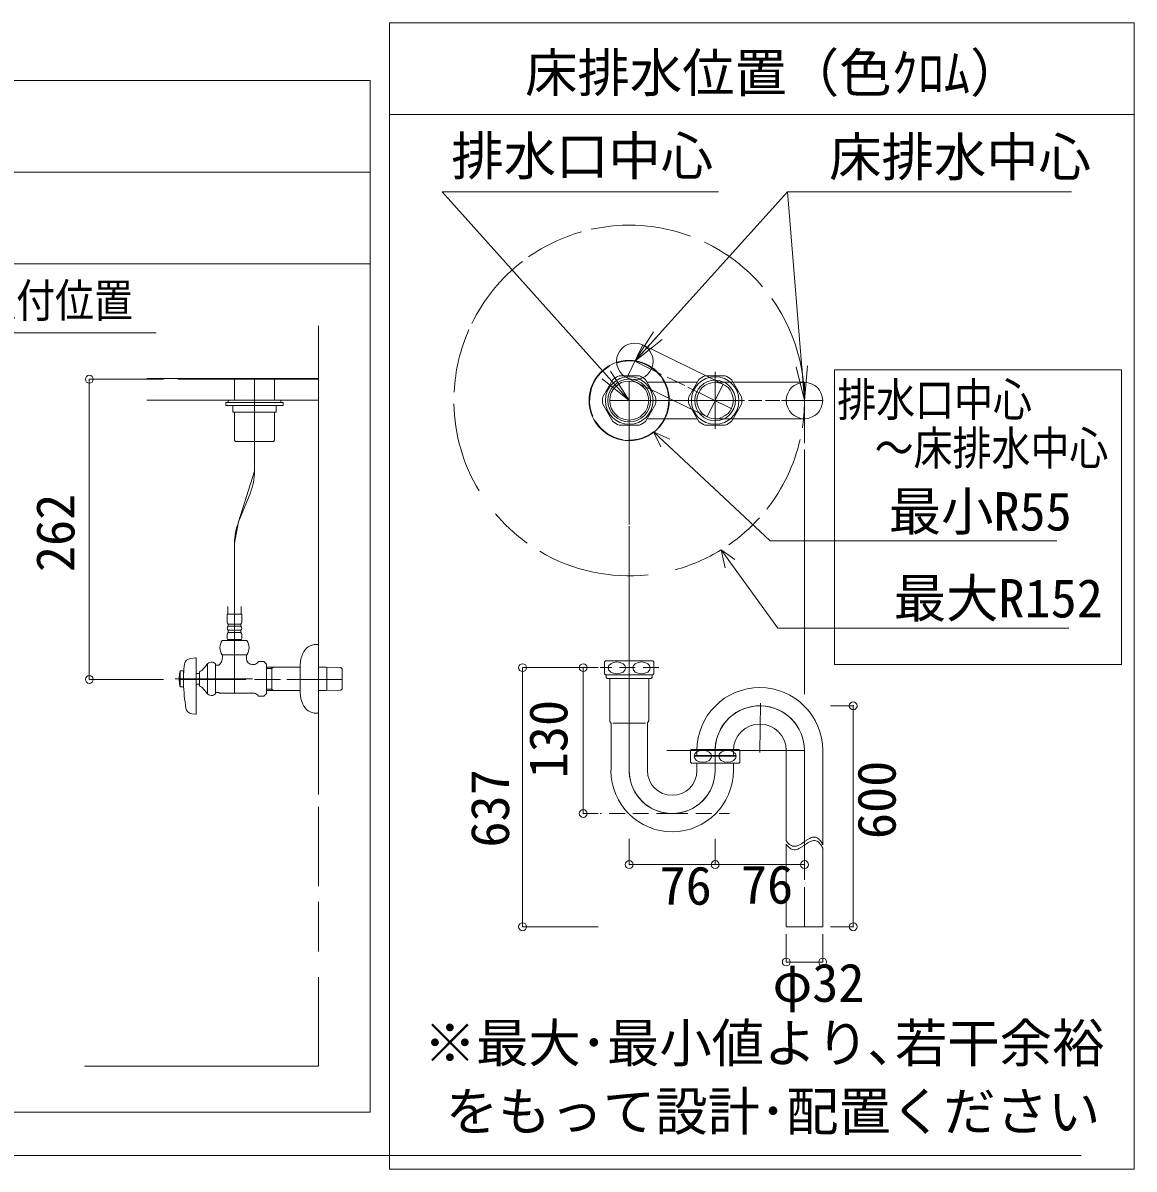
# Model space of a CAD drawing. Units: millimetres, scale not verified. Extents: x -514 to 522, y -692 to 676.
# Drawn here: x 97.3 to 521.7, y -692.3 to -254.8 of the extents above; entities that cross this region are included whole.
import ezdxf
from ezdxf.enums import TextEntityAlignment as Align

# ---------------------------------------------------------------- set-up
doc = ezdxf.new("R2010")
doc.units = ezdxf.units.MM
doc.header["$LTSCALE"] = 5
doc.header["$PDMODE"] = 32
doc.header["$PDSIZE"] = 3
doc.linetypes.add('DASHED1', pattern=[1.8, 1.2, -0.6])
doc.layers.add('F-0', color=7, linetype='Continuous', lineweight=15)
doc.styles.add('ＭＳ ゴシック', font='')
doc.styles.get('ＭＳ ゴシック').set_extended_font_data('MS Gothic')

msp = doc.modelspace()

# ---------------------------------------------------------------- linework, layer by layer
at = {"layer": 'F-0', "lineweight": 18}
for p, q in [((-513.771, -276.746), (229.979, -276.746)), ((229.979, -276.746), (229.979, -670.496)), ((-513.771, -311.746), (229.979, -311.746)), ((229.979, -670.496), (-141.896, -670.496))]:
    msp.add_line(p, q, dxfattribs=at)
at = {"layer": 'F-0'}
for p, q in [((237.34, -289.762), (521.715, -289.762)), ((-141.896, -346.746), (229.979, -346.746)), ((210.291, -370.371), (210.291, -434.59)), ((210.291, -370.371), (210.291, -390.771)), ((331.042, -383.926), (338.205, -372.712)), ((331.042, -383.926), (339.83, -374.177)), ((331.042, -383.926), (341.455, -375.641)), ((334.094, -377.674), (327.991, -390.177)), ((334.094, -377.674), (364.76, -392.644)), ((341.244, -388.906), (331.042, -383.926)), ((328.896, -398.895), (320.139, -389.119)), ((328.896, -398.895), (321.768, -387.659)), ((361.709, -409.66), (361.709, -387.938)), ((395.834, -398.895), (392.597, -385.989)), ((395.834, -398.895), (394.778, -385.813)), ((395.834, -398.895), (396.958, -385.637)), ((407.277, -387.12), (516.951, -387.12)), ((407.277, -387.12), (407.277, -499.685)), ((516.951, -387.12), (516.951, -499.685)), ((144.666, -390.496), (157.386, -390.496)), ((157.625, -390.771), (156.446, -390.771)), ((157.386, -390.496), (210.291, -390.496)), ((210.291, -390.771), (157.625, -390.771)), ((178.135, -398.808), (178.135, -390.496)), ((185.791, -425.922), (185.791, -390.496)), ((185.791, -425.922), (185.791, -390.496)), ((193.448, -390.496), (193.448, -398.808)), ((210.291, -390.771), (210.291, -415.614)), ((328.896, -398.895), (318.509, -390.578)), ((322.686, -390.839), (318.814, -397.545)), ((332.768, -389.489), (325.024, -389.489)), ((358.657, -405.146), (327.991, -390.177)), ((328.896, -391.458), (328.896, -409.66)), ((328.896, -391.46), (328.896, -406.333)), ((338.978, -397.545), (335.106, -390.839)), ((354.863, -391.939), (335.741, -391.939)), ((350.093, -393.225), (343.366, -389.941)), ((355.498, -390.839), (351.627, -397.545)), ((365.58, -389.489), (357.837, -389.489)), ((364.76, -392.644), (358.657, -405.146)), ((364.76, -392.644), (358.657, -405.146)), ((361.709, -407.536), (361.709, -390.255)), ((361.709, -391.939), (395.834, -391.939)), ((371.79, -397.545), (367.919, -390.839)), ((395.834, -405.851), (395.834, -391.939)), ((368.146, -402.037), (351.294, -393.811)), ((144.666, -398.808), (157.419, -398.808)), ((210.291, -398.808), (156.438, -398.808)), ((156.671, -398.808), (210.291, -398.808)), ((174.854, -400.34), (174.854, -400.777)), ((177.479, -403.402), (177.479, -400.777)), ((177.479, -400.777), (194.104, -400.777)), ((318.814, -400.245), (322.686, -406.951)), ((328.896, -398.895), (321.334, -398.895)), ((321.459, -398.895), (345.302, -398.895)), ((328.896, -398.895), (372.855, -398.895)), ((335.106, -406.951), (338.978, -400.245)), ((345.302, -398.895), (372.92, -398.895)), ((351.627, -400.245), (355.498, -406.951)), ((367.919, -406.951), (371.79, -400.245)), ((374.469, -398.895), (379.484, -398.895)), ((380.925, -398.895), (386.46, -398.895)), ((387.036, -398.895), (402.79, -398.895)), ((387.036, -398.895), (402.79, -398.895)), ((395.834, -398.895), (395.834, -415.235)), ((178.135, -414.077), (178.135, -403.402)), ((193.448, -403.402), (193.448, -414.077)), ((328.896, -406.333), (328.896, -418.917)), ((335.741, -405.851), (354.863, -405.851)), ((395.834, -405.851), (361.709, -405.851)), ((325.024, -408.301), (332.768, -408.301)), ((328.896, -446.241), (328.896, -409.66)), ((338.191, -410.816), (382.671, -452.416)), ((338.191, -410.816), (344.416, -413.664)), ((338.191, -410.816), (340.979, -416.62)), ((357.837, -408.301), (365.58, -408.301)), ((178.573, -414.515), (178.616, -414.515)), ((178.616, -414.515), (186.666, -414.515)), ((395.834, -417.61), (395.834, -434.708)), ((395.834, -418.749), (395.834, -435.879)), ((179.732, -445.187), (185.791, -425.922)), ((328.896, -426.507), (328.896, -445.634)), ((210.291, -429.708), (210.291, -446.686)), ((184.202, -434.107), (179.732, -445.187)), ((395.834, -435.44), (395.834, -468.091)), ((395.834, -438.515), (395.834, -468.676)), ((178.143, -453.372), (179.732, -445.187)), ((210.291, -442.417), (210.291, -459.02)), ((328.896, -478.12), (328.896, -446.849)), ((178.143, -510.59), (178.143, -453.372)), ((178.143, -453.372), (178.143, -510.59)), ((210.291, -452.142), (210.291, -544.264)), ((328.896, -452.921), (328.896, -476.602)), ((387.192, -452.416), (382.671, -452.416)), ((492.227, -452.416), (387.192, -452.416)), ((363.964, -455.911), (385.687, -485.845)), ((363.964, -455.911), (369.252, -459.516)), ((363.964, -455.911), (365.592, -462.737)), ((210.291, -468.271), (210.291, -549.221)), ((395.834, -468.53), (395.834, -476.144)), ((395.834, -472.337), (395.834, -494.153)), ((175.623, -480.49), (175.622, -477.467)), ((180.653, -477.467), (180.653, -480.49)), ((180.943, -480.49), (180.943, -483.443)), ((328.896, -514.191), (328.896, -478.12)), ((328.896, -479.942), (328.896, -540.678)), ((395.834, -480.378), (395.834, -509.75)), ((175.737, -484.208), (175.737, -485.083)), ((180.549, -484.208), (175.737, -484.208)), ((175.737, -485.083), (180.549, -485.083)), ((180.549, -485.083), (180.549, -484.208)), ((175.343, -489.677), (175.343, -488.255)), ((175.737, -486.615), (175.737, -487.49)), ((180.549, -486.615), (175.737, -486.615)), ((175.737, -487.49), (180.549, -487.49)), ((180.549, -487.49), (180.549, -486.615)), ((180.943, -488.255), (180.943, -489.677)), ((496.807, -485.845), (385.687, -485.845)), ((182.899, -490.552), (173.387, -490.552)), ((175.518, -490.333), (175.737, -490.115)), ((175.518, -490.552), (175.518, -490.333)), ((180.505, -490.115), (175.78, -490.115)), ((180.549, -490.115), (180.768, -490.333)), ((180.768, -490.333), (180.768, -490.552)), ((210.291, -491.996), (209.416, -491.996)), ((210.291, -491.996), (210.291, -518.115)), ((161.317, -497.332), (163.237, -497.062)), ((163.487, -497.279), (163.487, -518.432)), ((173.387, -495.933), (182.899, -495.933)), ((173.549, -495.933), (173.549, -496.814)), ((173.549, -495.933), (174.058, -495.933)), ((174.058, -495.933), (182.228, -495.933)), ((182.228, -495.933), (182.737, -495.933)), ((182.737, -495.933), (182.737, -496.814)), ((182.737, -496.814), (182.737, -497.465)), ((187.33, -498.553), (186.873, -499.011)), ((189.404, -498.553), (187.33, -498.553)), ((189.404, -498.553), (190.393, -499.543)), ((319.49, -498.682), (319.49, -503.203)), ((319.809, -498.318), (337.983, -498.318)), ((338.302, -503.203), (338.302, -498.682)), ((157.449, -502.058), (157.305, -502.605)), ((157.449, -502.058), (158.674, -502.058)), ((158.674, -508.183), (158.674, -502.058)), ((163.487, -503.043), (164.799, -503.043)), ((164.799, -502.496), (164.799, -507.746)), ((167.831, -501.325), (167.831, -499.396)), ((167.831, -501.325), (167.831, -508.916)), ((170.924, -510.839), (170.924, -499.402)), ((171.58, -499.871), (170.924, -499.871)), ((172.197, -499.871), (171.58, -499.871)), ((172.197, -499.871), (172.415, -499.652)), ((184.924, -499.652), (185.326, -499.652)), ((190.393, -510.699), (190.393, -499.543)), ((190.393, -501.2), (192.362, -501.153)), ((193.284, -500.615), (192.362, -501.147)), ((192.362, -500.639), (192.362, -509.603)), ((193.503, -500.615), (202.862, -500.615)), ((202.862, -500.615), (203.291, -500.615)), ((203.291, -499.782), (203.291, -510.46)), ((210.291, -500.615), (212.22, -500.615)), ((212.22, -500.615), (213.143, -500.639)), ((213.143, -500.639), (218.76, -500.759)), ((213.362, -501.147), (213.362, -500.639)), ((213.362, -509.603), (213.362, -501.147)), ((218.76, -500.759), (219.268, -501.295)), ((219.268, -508.73), (219.268, -501.511)), ((395.834, -499.717), (395.834, -511.043)), ((407.277, -499.685), (516.951, -499.685)), ((185.03, -505.121), (155.429, -505.121)), ((182.479, -505.373), (157.449, -505.373)), ((164.799, -507.199), (163.487, -507.199)), ((195.704, -505.373), (185.736, -505.373)), ((219.268, -505.373), (198.076, -505.373)), ((319.809, -503.568), (319.818, -503.568)), ((319.809, -503.568), (319.818, -503.568)), ((337.974, -503.568), (319.809, -503.568)), ((320.146, -503.568), (320.146, -504.603)), ((320.496, -504.953), (320.146, -504.603)), ((328.896, -504.953), (320.496, -504.953)), ((321.459, -504.953), (321.459, -512.081)), ((336.334, -512.081), (336.334, -504.953)), ((337.646, -504.603), (337.646, -503.568)), ((337.974, -503.568), (337.983, -503.568)), ((158.674, -508.183), (157.449, -508.183)), ((167.831, -508.916), (167.831, -510.59)), ((167.831, -510.59), (167.831, -510.735)), ((170.924, -510.371), (171.58, -510.371)), ((171.58, -510.371), (172.197, -510.371)), ((187.33, -511.688), (186.873, -511.23)), ((189.404, -511.688), (187.33, -511.688)), ((190.393, -510.699), (189.404, -511.688)), ((192.362, -509.089), (190.393, -509.041)), ((192.58, -509.603), (190.393, -509.556)), ((192.362, -509.094), (193.284, -509.627)), ((193.503, -509.627), (192.58, -509.603)), ((202.862, -509.627), (193.503, -509.627)), ((203.291, -509.627), (202.862, -509.627)), ((212.22, -509.627), (210.291, -509.627)), ((213.143, -509.603), (212.22, -509.627)), ((218.76, -509.483), (213.143, -509.603)), ((219.268, -508.947), (218.76, -509.483)), ((321.459, -512.081), (321.459, -521.023)), ((328.896, -540.143), (328.896, -514.313)), ((336.334, -521.023), (336.334, -512.081)), ((379.004, -514.466), (378.763, -533.235)), ((161.831, -518.451), (163.238, -518.648)), ((209.416, -518.246), (210.291, -518.246)), ((210.291, -518.246), (210.291, -518.115)), ((321.881, -521.943), (321.552, -521.373)), ((322.679, -522.045), (328.896, -522.045)), ((328.896, -522.045), (335.113, -522.045)), ((335.852, -540.143), (335.852, -522.162)), ((336.24, -521.373), (335.911, -521.943)), ((395.842, -532.486), (343.209, -532.486)), ((352.302, -532.414), (352.302, -536.934)), ((352.621, -532.049), (370.796, -532.049)), ((354.752, -532.486), (354.752, -533.974)), ((361.709, -540.107), (361.709, -532.486)), ((361.717, -540.143), (361.717, -531.714)), ((368.665, -533.974), (368.665, -532.486)), ((371.115, -536.934), (371.115, -532.414)), ((388.877, -532.486), (388.877, -566.959)), ((395.834, -532.486), (395.834, -551.771)), ((395.834, -532.486), (395.834, -556.407)), ((402.79, -568.483), (402.79, -532.486)), ((352.621, -537.299), (352.63, -537.299)), ((370.787, -537.299), (352.621, -537.299)), ((353.943, -534.674), (353.943, -534.411)), ((354.315, -534.674), (353.943, -534.674)), ((369.474, -534.674), (354.315, -534.674)), ((354.752, -537.492), (354.752, -540.143)), ((368.665, -540.143), (368.665, -537.492)), ((369.474, -534.674), (369.474, -534.411)), ((210.291, -553.987), (210.291, -584.299)), ((395.834, -556.041), (395.834, -581.908)), ((388.877, -568.271), (388.877, -585.469)), ((402.79, -599.771), (402.79, -569.796)), ((388.877, -585.469), (388.877, -599.771)), ((395.834, -584.592), (395.834, -599.771)), ((210.291, -590.209), (210.291, -609.158)), ((388.877, -599.771), (402.79, -599.771)), ((210.291, -618.995), (210.291, -652.996)), ((120.89, -652.996), (210.291, -652.996)), ((144.666, -652.996), (210.291, -652.996)), ((-499.491, -687.064), (501.525, -687.064))]:
    msp.add_line(p, q, dxfattribs=at)
at = {"layer": 'F-0', "color": 4, "lineweight": 9}
for p, q in [((122.705, -390.771), (151.035, -390.771)), ((122.705, -390.771), (122.705, -505.373)), ((288.167, -500.858), (317.056, -500.858)), ((288.167, -500.858), (288.167, -599.771)), ((311.321, -500.858), (317.056, -500.858)), ((311.321, -500.858), (311.321, -556.549)), ((122.705, -505.373), (151.035, -505.373)), ((414.444, -515.435), (405.781, -515.435)), ((414.444, -515.435), (414.444, -599.771)), ((311.321, -556.549), (317.056, -556.549)), ((328.896, -576.036), (328.896, -566.227)), ((361.717, -576.036), (361.717, -566.227)), ((395.834, -576.036), (395.834, -566.227)), ((328.896, -576.036), (361.717, -576.036)), ((361.717, -576.036), (395.834, -576.036)), ((288.167, -599.771), (317.056, -599.771)), ((388.877, -613.234), (388.877, -602.607)), ((402.79, -613.234), (402.79, -602.607)), ((414.444, -599.771), (405.781, -599.771)), ((388.877, -613.234), (402.79, -613.234))]:
    msp.add_line(p, q, dxfattribs=at)
at = {"layer": 'F-0', "color": 4, "linetype": 'DASHED1', "lineweight": 9}
for p, q in [((315.127, -500.858), (315.063, -500.858)), ((340.205, -500.858), (317.769, -500.858)), ((345.302, -556.549), (317.772, -556.549)), ((345.302, -556.549), (367.135, -556.549))]:
    msp.add_line(p, q, dxfattribs=at)
at = {"layer": 'F-0', "lineweight": 18}
msp.add_lwpolyline([(521.715, -254.762), (237.34, -254.762), (237.34, -692.262), (521.715, -692.262)], close=True, dxfattribs=at)
at = {"layer": 'F-0'}
for points in [[(328.896, -398.895), (257.493, -319.184), (363.055, -319.184)], [(331.042, -383.926), (389.399, -319.184), (497.848, -319.184)], [(395.834, -398.895), (389.399, -319.184), (417.829, -319.184)], [(6.854, -390.496), (16.957, -372.996), (148.207, -372.996)], [(194.104, -400.777), (194.104, -403.402), (177.479, -403.402)], [(178.135, -414.077), (178.463, -414.405), (178.573, -414.515)], [(193.01, -414.515), (178.966, -414.515), (178.573, -414.515)], [(193.01, -414.515), (193.119, -414.405), (193.448, -414.077)], [(175.343, -483.443), (175.343, -480.49), (180.943, -480.49)], [(157.449, -502.058), (157.449, -508.183), (157.331, -507.746)], [(190.393, -500.686), (192.58, -500.639), (193.503, -500.615)], [(219.268, -501.511), (219.268, -501.296), (219.268, -501.295)], [(337.646, -504.603), (337.296, -504.953), (328.896, -504.953)], [(172.197, -510.371), (172.415, -510.59), (185.326, -510.59)], [(219.268, -508.947), (219.268, -508.946), (219.268, -508.73)], [(321.94, -522.162), (321.94, -529.496), (321.94, -540.143)], [(353.943, -534.411), (361.709, -534.411), (369.474, -534.411)]]:
    msp.add_lwpolyline(points, dxfattribs=at)
for points in [[(174.854, -399.683), (196.729, -399.683), (196.729, -400.777), (174.854, -400.777)], [(175.729, -399.683), (195.854, -399.683), (195.854, -398.808), (175.729, -398.808)]]:
    msp.add_lwpolyline(points, close=True, dxfattribs=at)
for centre, radius in [((331.042, -383.926), 6.956), ((328.896, -398.895), 15.312), ((328.896, -398.895), 9.087), ((328.896, -398.895), 8.166), ((361.709, -398.895), 9.087), ((361.709, -398.895), 7.766), ((361.709, -398.895), 7.766), ((395.834, -398.895), 6.956)]:
    msp.add_circle(centre, radius, dxfattribs=at)
at = {"layer": 'F-0', "lineweight": 18}
for centre, radius in [((328.896, -398.895), 7.438), ((361.709, -398.895), 6.956)]:
    msp.add_circle(centre, radius, dxfattribs=at)
at = {"layer": 'F-0'}
for centre, radius, start, end in [((328.896, -398.895), 66.938, 69.55176, 102.48458), ((328.896, -398.895), 66.938, 105.78741, 125.02387), ((328.896, -398.895), 66.938, 40.45346, 64.61694), ((328.896, -398.895), 66.938, 127.52212, 153.93512), ((328.896, -398.895), 66.938, 351.07633, 35.51055), ((328.896, -398.895), 66.938, 156.12741, 177.22121), ((328.896, -398.895), 15.117, 38.01873, 108.88428), ((328.896, -398.895), 15.117, 119.87082, 203.47911), ((328.896, -398.895), 10.172, 112.37215, 127.62785), ((328.896, -398.895), 10.172, 52.37215, 67.62785), ((328.896, -398.895), 15.117, 317.38555, 32.77859), ((361.709, -398.895), 10.172, 112.37215, 127.62785), ((361.709, -398.895), 10.172, 52.37215, 67.62785), ((328.896, -398.895), 10.172, 172.37215, 187.62785), ((328.896, -398.895), 10.172, 352.37215, 7.62785), ((361.709, -398.895), 10.172, 172.37215, 187.62785), ((361.709, -398.895), 10.172, 352.37215, 7.62785), ((328.896, -398.895), 66.938, 181.04134, 211.02681), ((328.896, -398.895), 15.117, 211.12095, 261.30647), ((328.896, -398.895), 10.172, 232.37215, 247.62785), ((328.896, -398.895), 15.117, 269.01468, 307.94515), ((328.896, -398.895), 10.172, 292.37215, 307.62785), ((361.709, -398.895), 10.172, 232.37215, 247.62785), ((361.709, -398.895), 10.172, 292.37215, 307.62785), ((328.896, -398.895), 66.938, 321.76369, 347.20103), ((163.916, -425.922), 21.875, 338.02737, 0), ((200.018, -453.372), 21.875, 158.02737, 180), ((328.896, -398.895), 66.938, 220.25424, 234.38576), ((328.896, -398.895), 66.938, 304.63473, 317.9845), ((328.896, -398.895), 66.938, 239.27946, 276.17448), ((328.896, -398.895), 66.938, 285.1851, 301.59392), ((328.896, -398.895), 66.938, 274.56964, 274.58397), ((176.284, -483.443), 0.941, 180, 234.43222), ((176.284, -485.849), 0.941, 125.56778, 234.43222), ((180.002, -483.443), 0.941, 305.56778, 0), ((180.002, -485.849), 0.941, 305.56778, 54.43222), ((176.284, -488.255), 0.941, 125.56778, 180), ((175.78, -489.677), 0.438, 180, 270), ((180.505, -489.677), 0.438, 270, 0), ((180.002, -488.255), 0.941, 0, 54.43222), ((177.377, -493.243), 4.812, 146.00705, 213.99295), ((178.909, -493.243), 4.812, 326.00705, 33.99295), ((209.416, -497.683), 5.688, 90, 156.44354), ((161.683, -499.932), 2.625, 98.00409, 170.40851), ((163.268, -497.279), 0.219, 0, 98.00409), ((169.43, -496.814), 4.119, 316.4444, 0), ((184.924, -497.465), 2.188, 180, 270), ((214.229, -499.782), 10.938, 156.44354, 180), ((322.443, -500.943), 3.719, 135.09913, 142.57199), ((335.349, -500.943), 3.719, 37.42801, 44.90087), ((167.949, -505.121), 10.938, 166.70293, 180), ((191.448, -504.961), 32.812, 170.40851, 177.22136), ((158.934, -493.787), 10.5, 303.95919, 326.04081), ((169.393, -500.965), 2.188, 45.573, 143.1301), ((185.326, -497.465), 2.188, 270, 315), ((167.949, -505.121), 10.938, 180, 193.29707), ((224.299, -505.121), 65.648, 181.52753, 189.8029), ((322.443, -500.943), 3.719, 217.42801, 224.90087), ((335.349, -500.943), 3.719, 315.09913, 322.57199), ((167.949, -505.121), 10.938, 193.29707, 193.88654), ((158.934, -516.455), 10.5, 33.95919, 56.04081), ((169.393, -509.277), 2.188, 216.8699, 314.427), ((185.326, -512.777), 2.188, 45, 90), ((214.229, -510.46), 10.938, 180, 203.55646), ((378.771, -532.486), 24.019, 0, 180), ((209.416, -512.558), 5.688, 203.55646, 270), ((378.771, -532.486), 17.062, 87.94387, 180), ((378.771, -532.486), 17.071, 0, 177.40546), ((378.771, -532.486), 17.062, 0, 87.94387), ((162.196, -515.851), 2.625, 189.8029, 262), ((163.268, -518.432), 0.219, 262, 0), ((322.159, -521.023), 0.7, 180, 210), ((321.502, -522.162), 0.438, 0, 30), ((336.29, -522.162), 0.438, 150, 180), ((335.634, -521.023), 0.7, 330, 0), ((378.771, -532.486), 10.106, 0, 180), ((355.255, -534.674), 3.719, 135.09913, 142.57199), ((368.162, -534.674), 3.719, 37.42801, 44.90087), ((355.255, -534.674), 3.719, 217.42801, 224.90087), ((354.315, -533.974), 0.438, 270, 0), ((354.315, -537.492), 0.438, 0, 26.17755), ((369.102, -533.974), 0.438, 180, 270), ((369.102, -537.492), 0.438, 150, 180), ((368.162, -534.674), 3.719, 315.09913, 322.57199), ((345.302, -540.143), 23.363, 180, 0), ((345.302, -540.143), 16.415, 181.87086, 0), ((345.302, -540.143), 16.406, 180, 270), ((345.302, -540.143), 9.45, 180, 0), ((345.302, -540.143), 16.406, 270, 0), ((394.194, -563.543), 6.319, 212.72203, 226.60953), ((394.194, -564.855), 6.319, 212.72203, 226.60953), ((392.313, -565.613), 3.523, 225.702, 245.03152), ((391.481, -564.006), 5.122, 284.48835, 295.96465), ((389.48, -559.912), 9.678, 296.00867, 302.489), ((381.623, -547.557), 24.32, 302.46715, 305.15235), ((455.752, -652.839), 104.441, 124.52174, 125.14879), ((455.752, -654.151), 104.441, 124.52174, 125.14879), ((404.951, -578.942), 14.767, 120.34038, 124.6107), ((404.951, -580.255), 14.767, 120.34038, 124.6107), ((400.75, -571.706), 6.4, 111.45266, 120.60102), ((400.75, -573.019), 6.4, 111.45266, 120.60102), ((399.669, -568.898), 3.391, 96.00772, 111.8117), ((399.669, -570.211), 3.391, 96.00772, 111.8117), ((399.55, -567.889), 2.375, 73.97913, 95.71073), ((399.55, -569.201), 2.375, 73.97913, 95.71073), ((399.382, -568.217), 2.738, 51.5772, 72.48176), ((399.382, -569.529), 2.738, 51.5772, 72.48176), ((397.954, -569.829), 4.889, 35.29043, 50.21011), ((397.954, -571.141), 4.889, 35.29043, 50.21011), ((393.541, -572.785), 10.201, 24.94423, 34.52454), ((393.541, -574.098), 10.201, 24.94423, 34.52454), ((392.313, -566.926), 3.523, 225.702, 245.03152), ((391.97, -566.37), 2.692, 244.86394, 266.31233), ((391.97, -567.683), 2.692, 244.86394, 266.31233), ((391.979, -565.876), 3.186, 266.722, 284.24596), ((391.979, -567.188), 3.186, 266.722, 284.24596), ((391.481, -565.318), 5.122, 284.48835, 295.96465), ((389.48, -561.225), 9.678, 296.00867, 302.489), ((381.623, -548.87), 24.32, 302.46715, 305.15235)]:
    msp.add_arc(centre, radius, start, end, dxfattribs=at)
for centre in [(324.193, -500.943), (333.599, -500.943), (357.005, -534.674), (366.412, -534.674)]:
    msp.add_ellipse(centre, major_axis=(3.353, 0), ratio=0.674074, dxfattribs=at)
at = {"layer": 'F-0', "color": 6}
for p in [(122.705, -390.771), (288.167, -500.858), (311.321, -500.858), (122.705, -505.373), (414.444, -515.435), (311.321, -556.549), (328.896, -576.036), (361.717, -576.036), (395.834, -576.036), (288.167, -599.771), (414.444, -599.771), (388.877, -613.234), (402.79, -613.234)]:
    msp.add_point(p, dxfattribs=at)

# ---------------------------------------------------------------- texts
at = {"layer": 'F-0', "style": 'ＭＳ ゴシック'}
for s, p in [('床排水位置（色ｸﾛﾑ）', (289.119, -285.509)), ('排水口中心', (260.957, -317.271)), ('床排水中心', (405.253, -317.649)), ('最小R55', (428.005, -452.924)), ('最大R152', (429.915, -486.104)), ('76', (340.471, -595.755)), ('76', (371.564, -595.331)), ('φ32', (383.647, -632.84)), ('※最大･最小値より､若干余裕', (250.404, -655.871)), ('をもって設計･配置ください', (258.856, -681.978))]:
    msp.add_text(s, height=14.66, dxfattribs=at).set_placement(p, align=Align.BOTTOM_LEFT)
at = {"layer": 'F-0', "style": 'ＭＳ ゴシック', "width": 0.85}
for s, p in [('水栓取付位置', (50.108, -370.963)), ('排水口中心', (408.335, -408.818)), ('～床排水中心', (422.628, -427.312))]:
    msp.add_text(s, height=12.83, dxfattribs=at).set_placement(p, align=Align.BOTTOM_LEFT)
at = {"layer": 'F-0', "style": 'ＭＳ ゴシック'}
for s, p in [('262', (121.411, -464.376)), ('130', (309.693, -543.092)), ('600', (435.066, -566.303)), ('637', (287.406, -569.533))]:
    msp.add_text(s, height=14.66, rotation=90, dxfattribs=at).set_placement(p, align=Align.BOTTOM_LEFT)

doc.saveas('drawing.dxf')
